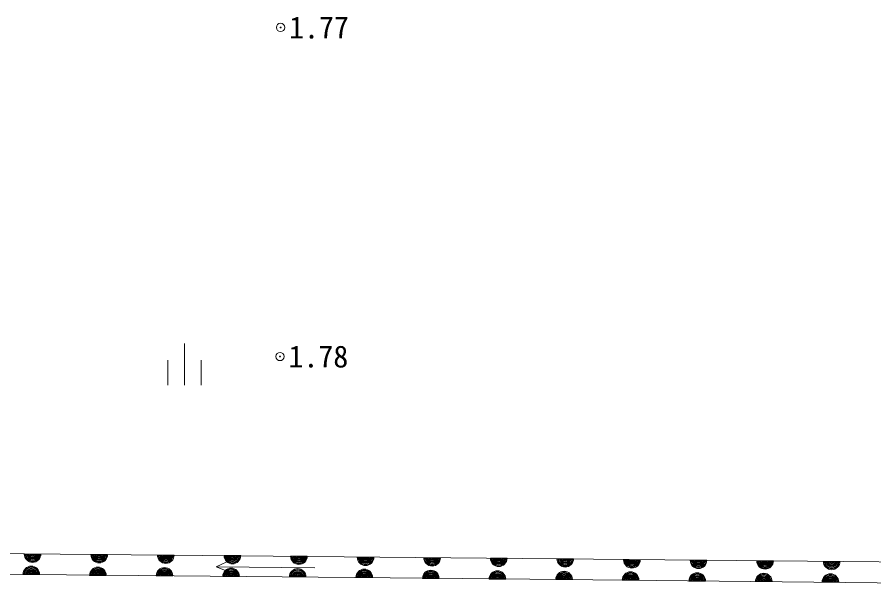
# Model space of a CAD drawing. Units: millimetres, scale not verified. Extents: x -75890393 to -75489893, y -146986278 to -146709278.
# Drawn here: x -75642130 to -75616397, y -146894408 to -146877316 of the extents above; entities that cross this region are included whole.
import ezdxf
from ezdxf.enums import TextEntityAlignment as Align

# ---------------------------------------------------------------- set-up
doc = ezdxf.new("R2010")
doc.units = ezdxf.units.MM
doc.header["$LTSCALE"] = 500
doc.header["$PDMODE"] = 32
doc.header["$PDSIZE"] = 250
doc.layers.add('S-SUV', color=171, linetype='Continuous', lineweight=13)
doc.layers.add('S-SUV-SRVR', color=4, linetype='Continuous', lineweight=13)
doc.styles.add('ＭＳ ゴシック', font='')
doc.styles.get('ＭＳ ゴシック').set_extended_font_data('MS Gothic')

msp = doc.modelspace()

# ---------------------------------------------------------------- linework, layer by layer
at = {"layer": 'S-SUV'}
for p, q in [((-75637105, -146887126.2), (-75637105, -146888376.2)), ((-75637605, -146887626.2), (-75637605, -146888376.2)), ((-75636605, -146887626.2), (-75636605, -146888376.2)), ((-75641414.9, -146893452.1), (-75641914.9, -146893452.1)), ((-75639414.9, -146893468.1), (-75639914.9, -146893468.1)), ((-75637414.9, -146893483.1), (-75637914.9, -146893483.1)), ((-75636150.9, -146893836.1), (-75635681.9, -146893614.1)), ((-75635414.9, -146893499.1), (-75635914.9, -146893499.1)), ((-75633414.9, -146893515.1), (-75633914.9, -146893515.1)), ((-75631414.9, -146893546.1), (-75631914.9, -146893546.1)), ((-75629414.9, -146893562.1), (-75629914.9, -146893562.1)), ((-75627414.9, -146893577.1), (-75627914.9, -146893577.1)), ((-75625414.9, -146893593.1), (-75625914.9, -146893593.1)), ((-75623414.9, -146893624.1), (-75623914.9, -146893624.1)), ((-75621414.9, -146893640.1), (-75621914.9, -146893640.1)), ((-75619414.9, -146893655.1), (-75619914.9, -146893655.1)), ((-75617414.9, -146893671.1), (-75617914.9, -146893671.1)), ((-75635721.9, -146894011.1), (-75636150.9, -146893836.1)), ((-75633188.9, -146893868.1), (-75636150.9, -146893836.1)), ((-75641953.9, -146894062.1), (-75641453.9, -146894062.1)), ((-75639953.9, -146894093.1), (-75639453.9, -146894093.1)), ((-75637953.9, -146894108.1), (-75637453.9, -146894108.1)), ((-75635953.9, -146894124.1), (-75635453.9, -146894124.1)), ((-75633953.9, -146894140.1), (-75633453.9, -146894140.1)), ((-75631953.9, -146894155.1), (-75631453.9, -146894155.1)), ((-75629953.9, -146894187.1), (-75629453.9, -146894187.1)), ((-75627953.9, -146894202.1), (-75627453.9, -146894202.1)), ((-75625953.9, -146894218.1), (-75625453.9, -146894218.1)), ((-75623953.9, -146894233.1), (-75623453.9, -146894233.1)), ((-75621953.9, -146894265.1), (-75621453.9, -146894265.1)), ((-75619953.9, -146894280.1), (-75619453.9, -146894280.1)), ((-75617953.9, -146894296.1), (-75617453.9, -146894296.1))]:
    msp.add_line(p, q, dxfattribs=at)
for points in [[(-75664281.9, -146893185.1), (-75652577.9, -146893344.1), (-75629107.9, -146893566.1), (-75603382.9, -146893805.1), (-75596305.9, -146893580.1)], [(-75596305.9, -146894401.1), (-75607770.9, -146894408.1), (-75627683.9, -146894196.1), (-75652546.9, -146893963.1), (-75661195.9, -146893834.6)]]:
    msp.add_lwpolyline(points, dxfattribs=at)
for centre, radius, start, end in [((-75641664.9, -146893452.1), 250, 180.00044, 359.99956), ((-75641664.9, -146893452.1), 224, 180.00081, 359.99919), ((-75641664.9, -146893452.1), 200, 180, 360), ((-75641664.9, -146893452.1), 172, 180.00092, 359.99908), ((-75641664.9, -146893452.1), 148, 180.001, 359.999), ((-75641664.9, -146893452.1), 125, 180, 360), ((-75641664.9, -146893452.1), 100, 180.00121, 359.99879), ((-75641664.9, -146893452.1), 73, 180, 360), ((-75641664.9, -146893452.1), 50, 180.0014, 359.9986), ((-75641664.9, -146893452.1), 25, 180.00242, 359.99758), ((-75639664.9, -146893468.1), 250, 180, 360), ((-75639664.9, -146893468.1), 224, 180, 360), ((-75639664.9, -146893468.1), 200, 179.99951, 0.00049), ((-75639664.9, -146893468.1), 172, 180, 360), ((-75639664.9, -146893468.1), 148, 180, 360), ((-75639664.9, -146893468.1), 125, 180, 360), ((-75639664.9, -146893468.1), 100, 180, 360), ((-75639664.9, -146893468.1), 73, 179.99918, 0.00082), ((-75639664.9, -146893468.1), 50, 180.00099, 359.99901), ((-75639664.9, -146893468.1), 25, 180, 360), ((-75637664.9, -146893483.1), 250, 180, 360), ((-75637664.9, -146893483.1), 224, 180, 360), ((-75637664.9, -146893483.1), 200, 180, 360), ((-75637664.9, -146893483.1), 172, 180, 360), ((-75637664.9, -146893483.1), 148, 180, 360), ((-75637664.9, -146893483.1), 125, 180, 360), ((-75637664.9, -146893483.1), 100, 180, 360), ((-75637664.9, -146893483.1), 73, 180, 360), ((-75637664.9, -146893483.1), 50, 180, 360), ((-75637664.9, -146893483.1), 25, 180, 360), ((-75635664.9, -146893499.1), 250, 180.00077, 359.99923), ((-75635664.9, -146893499.1), 224, 180.00081, 359.99919), ((-75635664.9, -146893499.1), 200, 180.00086, 359.99914), ((-75635664.9, -146893499.1), 172, 180.00092, 359.99908), ((-75635664.9, -146893499.1), 148, 180.001, 359.999), ((-75635664.9, -146893499.1), 125, 180.00063, 359.99937), ((-75635664.9, -146893499.1), 100, 180.00121, 359.99879), ((-75635664.9, -146893499.1), 73, 180.00142, 359.99858), ((-75635664.9, -146893499.1), 50, 180, 360), ((-75635664.9, -146893499.1), 25, 180.00242, 359.99758), ((-75633664.9, -146893515.1), 250, 180, 360), ((-75633664.9, -146893515.1), 224, 179.99953, 0.00047), ((-75633664.9, -146893515.1), 200, 180.00049, 359.99951), ((-75633664.9, -146893515.1), 172, 180, 360), ((-75633664.9, -146893515.1), 148, 180, 360), ((-75633664.9, -146893515.1), 125, 180, 360), ((-75633664.9, -146893515.1), 100, 180, 360), ((-75633664.9, -146893515.1), 73, 179.99918, 0.00082), ((-75633664.9, -146893515.1), 50, 179.99901, 0.00099), ((-75633664.9, -146893515.1), 25, 180, 360), ((-75631664.9, -146893546.1), 250, 180, 360), ((-75631664.9, -146893546.1), 224, 180.00047, 359.99953), ((-75631664.9, -146893546.1), 200, 179.99951, 0.00049), ((-75631664.9, -146893546.1), 172, 180, 360), ((-75631664.9, -146893546.1), 148, 180, 360), ((-75631664.9, -146893546.1), 125, 180, 360), ((-75631664.9, -146893546.1), 100, 180.0007, 359.9993), ((-75631664.9, -146893546.1), 73, 180.00082, 359.99918), ((-75631664.9, -146893546.1), 50, 180.00099, 359.99901), ((-75631664.9, -146893546.1), 25, 180.0014, 359.9986), ((-75629664.9, -146893562.1), 250, 180, 360), ((-75629664.9, -146893562.1), 224, 180, 360), ((-75629664.9, -146893562.1), 200, 180, 360), ((-75629664.9, -146893562.1), 172, 180, 360), ((-75629664.9, -146893562.1), 148, 180, 360), ((-75629664.9, -146893562.1), 125, 180, 360), ((-75629664.9, -146893562.1), 100, 180, 360), ((-75629664.9, -146893562.1), 73, 180, 360), ((-75629664.9, -146893562.1), 50, 180, 360), ((-75629664.9, -146893562.1), 25, 180, 360), ((-75627664.9, -146893577.1), 250, 180, 360), ((-75627664.9, -146893577.1), 224, 180, 360), ((-75627664.9, -146893577.1), 200, 180, 360), ((-75627664.9, -146893577.1), 172, 180.00092, 359.99908), ((-75627664.9, -146893577.1), 148, 180, 360), ((-75627664.9, -146893577.1), 125, 180, 360), ((-75627664.9, -146893577.1), 100, 180.00121, 359.99879), ((-75627664.9, -146893577.1), 73, 180, 360), ((-75627664.9, -146893577.1), 50, 180.0014, 359.9986), ((-75627664.9, -146893577.1), 25, 180.00198, 359.99802), ((-75625664.9, -146893593.1), 250, 180, 360), ((-75625664.9, -146893593.1), 224, 180, 360), ((-75625664.9, -146893593.1), 200, 179.99951, 0.00049), ((-75625664.9, -146893593.1), 172, 180.00092, 359.99908), ((-75625664.9, -146893593.1), 148, 180, 360), ((-75625664.9, -146893593.1), 125, 180, 360), ((-75625664.9, -146893593.1), 100, 180.00121, 359.99879), ((-75625664.9, -146893593.1), 73, 180.00082, 359.99918), ((-75625664.9, -146893593.1), 50, 180.00099, 359.99901), ((-75625664.9, -146893593.1), 25, 180, 360), ((-75623664.9, -146893624.1), 250, 180, 360), ((-75623664.9, -146893624.1), 224, 180.00081, 359.99919), ((-75623664.9, -146893624.1), 200, 180, 360), ((-75623664.9, -146893624.1), 172, 180.00092, 359.99908), ((-75623664.9, -146893624.1), 148, 180, 360), ((-75623664.9, -146893624.1), 125, 180, 360), ((-75623664.9, -146893624.1), 100, 180.00121, 359.99879), ((-75623664.9, -146893624.1), 73, 180, 360), ((-75623664.9, -146893624.1), 50, 180, 360), ((-75623664.9, -146893624.1), 25, 180.00242, 359.99758), ((-75621664.9, -146893640.1), 250, 180, 360), ((-75621664.9, -146893640.1), 224, 180, 360), ((-75621664.9, -146893640.1), 200, 180, 360), ((-75621664.9, -146893640.1), 172, 180, 360), ((-75621664.9, -146893640.1), 148, 180, 360), ((-75621664.9, -146893640.1), 125, 180, 360), ((-75621664.9, -146893640.1), 100, 180, 360), ((-75621664.9, -146893640.1), 73, 180, 360), ((-75621664.9, -146893640.1), 50, 180, 360), ((-75621664.9, -146893640.1), 25, 180, 360), ((-75619664.9, -146893655.1), 250, 180, 360), ((-75619664.9, -146893655.1), 224, 180, 360), ((-75619664.9, -146893655.1), 200, 180, 360), ((-75619664.9, -146893655.1), 172, 180.00092, 359.99908), ((-75619664.9, -146893655.1), 148, 180, 360), ((-75619664.9, -146893655.1), 125, 180, 360), ((-75619664.9, -146893655.1), 100, 180, 360), ((-75619664.9, -146893655.1), 73, 180, 360), ((-75619664.9, -146893655.1), 50, 180, 360), ((-75619664.9, -146893655.1), 25, 180, 360), ((-75617664.9, -146893671.1), 250, 180, 360), ((-75617664.9, -146893671.1), 224, 180.00047, 359.99953), ((-75617664.9, -146893671.1), 200, 180, 360), ((-75617664.9, -146893671.1), 172, 180.00092, 359.99908), ((-75617664.9, -146893671.1), 148, 180.00057, 359.99943), ((-75617664.9, -146893671.1), 125, 180, 360), ((-75617664.9, -146893671.1), 100, 180.00121, 359.99879), ((-75617664.9, -146893671.1), 73, 180.00082, 359.99918), ((-75617664.9, -146893671.1), 50, 180, 360), ((-75617664.9, -146893671.1), 25, 180.00242, 359.99758), ((-75641703.9, -146894062.1), 250, 360, 180), ((-75641703.9, -146894062.1), 224, 360, 180), ((-75641703.9, -146894062.1), 200, 360, 180), ((-75641703.9, -146894062.1), 172, 360, 180), ((-75641703.9, -146894062.1), 148, 360, 180), ((-75641703.9, -146894062.1), 125, 360, 180), ((-75641703.9, -146894062.1), 100, 360, 180), ((-75639703.9, -146894093.1), 250, 360, 180), ((-75639703.9, -146894093.1), 224, 0.00047, 179.99953), ((-75639703.9, -146894093.1), 200, 0.00049, 179.99951), ((-75639703.9, -146894093.1), 172, 359.99947, 180.00053), ((-75639703.9, -146894093.1), 148, 0.00057, 179.99943), ((-75639703.9, -146894093.1), 125, 360, 180), ((-75637703.9, -146894108.1), 250, 0.00044, 179.99956), ((-75637703.9, -146894108.1), 224, 0.00047, 179.99953), ((-75637703.9, -146894108.1), 200, 360, 180), ((-75637703.9, -146894108.1), 172, 0.00092, 179.99908), ((-75637703.9, -146894108.1), 148, 0.001, 179.999), ((-75635703.9, -146894124.1), 250, 360, 180), ((-75635703.9, -146894124.1), 224, 360, 180), ((-75635703.9, -146894124.1), 200, 360, 180), ((-75635703.9, -146894124.1), 172, 360, 180), ((-75635703.9, -146894124.1), 148, 360, 180), ((-75633703.9, -146894140.1), 250, 360, 180), ((-75633703.9, -146894140.1), 224, 359.99953, 180.00047), ((-75633703.9, -146894140.1), 200, 0.00049, 179.99951), ((-75633703.9, -146894140.1), 172, 359.99947, 180.00053), ((-75631703.9, -146894155.1), 250, 360, 180), ((-75631703.9, -146894155.1), 224, 0.00081, 179.99919), ((-75631703.9, -146894155.1), 200, 360, 180), ((-75629703.9, -146894187.1), 250, 360, 180), ((-75629703.9, -146894187.1), 224, 0.00066, 179.99934), ((-75627703.9, -146894202.1), 250, 360, 180), ((-75625703.9, -146894218.1), 250, 360, 180), ((-75641703.9, -146894062.1), 73, 360, 180), ((-75641703.9, -146894062.1), 50, 360, 180), ((-75641703.9, -146894062.1), 25, 360, 180), ((-75639703.9, -146894093.1), 100, 359.9993, 180.0007), ((-75639703.9, -146894093.1), 73, 0.00082, 179.99918), ((-75639703.9, -146894093.1), 50, 0.00099, 179.99901), ((-75639703.9, -146894093.1), 25, 0.0014, 179.9986), ((-75637703.9, -146894108.1), 125, 360, 180), ((-75637703.9, -146894108.1), 100, 0.00121, 179.99879), ((-75637703.9, -146894108.1), 73, 360, 180), ((-75637703.9, -146894108.1), 50, 0.00171, 179.99829), ((-75637703.9, -146894108.1), 25, 0.00242, 179.99758), ((-75635703.9, -146894124.1), 125, 360, 180), ((-75635703.9, -146894124.1), 100, 360, 180), ((-75635703.9, -146894124.1), 73, 360, 180), ((-75635703.9, -146894124.1), 50, 360, 180), ((-75635703.9, -146894124.1), 25, 360, 180), ((-75633703.9, -146894140.1), 148, 360, 180), ((-75633703.9, -146894140.1), 125, 360, 180), ((-75633703.9, -146894140.1), 100, 359.9993, 180.0007), ((-75633703.9, -146894140.1), 73, 359.99918, 180.00082), ((-75633703.9, -146894140.1), 50, 0.00099, 179.99901), ((-75633703.9, -146894140.1), 25, 0.0014, 179.9986), ((-75631703.9, -146894155.1), 172, 0.00092, 179.99908), ((-75631703.9, -146894155.1), 148, 360, 180), ((-75631703.9, -146894155.1), 125, 360, 180), ((-75631703.9, -146894155.1), 100, 0.00121, 179.99879), ((-75631703.9, -146894155.1), 73, 0.00082, 179.99918), ((-75631703.9, -146894155.1), 50, 360, 180), ((-75631703.9, -146894155.1), 25, 0.00242, 179.99758), ((-75629703.9, -146894187.1), 200, 359.99951, 180.00049), ((-75629703.9, -146894187.1), 172, 0.00075, 179.99925), ((-75629703.9, -146894187.1), 148, 0.00057, 179.99943), ((-75629703.9, -146894187.1), 125, 360, 180), ((-75629703.9, -146894187.1), 100, 0.00099, 179.99901), ((-75629703.9, -146894187.1), 73, 0.00082, 179.99918), ((-75629703.9, -146894187.1), 50, 0.00099, 179.99901), ((-75629703.9, -146894187.1), 25, 0.00198, 179.99802), ((-75627703.9, -146894202.1), 224, 0.00066, 179.99934), ((-75627703.9, -146894202.1), 200, 360, 180), ((-75627703.9, -146894202.1), 172, 0.00092, 179.99908), ((-75627703.9, -146894202.1), 148, 360, 180), ((-75627703.9, -146894202.1), 125, 360, 180), ((-75627703.9, -146894202.1), 100, 0.00121, 179.99879), ((-75627703.9, -146894202.1), 73, 360, 180), ((-75627703.9, -146894202.1), 50, 0.0014, 179.9986), ((-75627703.9, -146894202.1), 25, 0.00198, 179.99802), ((-75625703.9, -146894218.1), 224, 360, 180), ((-75625703.9, -146894218.1), 200, 0.00049, 179.99951), ((-75625703.9, -146894218.1), 172, 360, 180), ((-75625703.9, -146894218.1), 148, 360, 180), ((-75625703.9, -146894218.1), 125, 360, 180), ((-75625703.9, -146894218.1), 100, 360, 180), ((-75625703.9, -146894218.1), 73, 0.00082, 179.99918), ((-75625703.9, -146894218.1), 50, 0.00099, 179.99901), ((-75625703.9, -146894218.1), 25, 360, 180), ((-75623703.9, -146894233.1), 250, 360, 180), ((-75623703.9, -146894233.1), 224, 360, 180), ((-75623703.9, -146894233.1), 200, 360, 180), ((-75623703.9, -146894233.1), 172, 360, 180), ((-75623703.9, -146894233.1), 148, 360, 180), ((-75623703.9, -146894233.1), 125, 360, 180), ((-75623703.9, -146894233.1), 100, 360, 180), ((-75623703.9, -146894233.1), 73, 360, 180), ((-75623703.9, -146894233.1), 50, 360, 180), ((-75623703.9, -146894233.1), 25, 360, 180), ((-75621703.9, -146894265.1), 250, 360, 180), ((-75621703.9, -146894265.1), 224, 360, 180), ((-75621703.9, -146894265.1), 200, 360, 180), ((-75621703.9, -146894265.1), 172, 360, 180), ((-75621703.9, -146894265.1), 148, 360, 180), ((-75621703.9, -146894265.1), 125, 360, 180), ((-75621703.9, -146894265.1), 100, 360, 180), ((-75621703.9, -146894265.1), 73, 360, 180), ((-75621703.9, -146894265.1), 50, 360, 180), ((-75619703.9, -146894280.1), 250, 0.00077, 179.99923), ((-75619703.9, -146894280.1), 224, 0.00066, 179.99934), ((-75619703.9, -146894280.1), 200, 0.0007, 179.9993), ((-75619703.9, -146894280.1), 172, 0.00092, 179.99908), ((-75619703.9, -146894280.1), 148, 0.001, 179.999), ((-75619703.9, -146894280.1), 125, 0.00063, 179.99937), ((-75619703.9, -146894280.1), 100, 0.00121, 179.99879), ((-75619703.9, -146894280.1), 73, 0.00116, 179.99884), ((-75619703.9, -146894280.1), 50, 360, 180), ((-75617703.9, -146894296.1), 250, 360, 180), ((-75617703.9, -146894296.1), 224, 0.00047, 179.99953), ((-75617703.9, -146894296.1), 200, 0.00049, 179.99951), ((-75617703.9, -146894296.1), 172, 0.00053, 179.99947), ((-75617703.9, -146894296.1), 148, 0.00057, 179.99943), ((-75617703.9, -146894296.1), 125, 360, 180), ((-75617703.9, -146894296.1), 100, 0.0007, 179.9993), ((-75617703.9, -146894296.1), 73, 0.00082, 179.99918), ((-75621703.9, -146894265.1), 25, 360, 180), ((-75619703.9, -146894280.1), 25, 0.00198, 179.99802), ((-75617703.9, -146894296.1), 50, 0.00099, 179.99901), ((-75617703.9, -146894296.1), 25, 0.0014, 179.9986)]:
    msp.add_arc(centre, radius, start, end, dxfattribs=at)
at = {"layer": 'S-SUV-SRVR'}
for centre, radius in [((-75634216.3, -146877626.9), 12.5), ((-75634216.3, -146877626.9), 9.38), ((-75634216.3, -146877626.9), 6.25), ((-75634234.5, -146887514.9), 12.5), ((-75634234.5, -146887514.9), 9.38), ((-75634234.5, -146887514.9), 6.25)]:
    msp.add_circle(centre, radius, dxfattribs=at)
for p in [(-75634216.3, -146877626.9), (-75634234.5, -146887514.9)]:
    msp.add_point(p, dxfattribs=at)

# ---------------------------------------------------------------- texts
at = {"layer": 'S-SUV-SRVR', "style": 'ＭＳ ゴシック'}
for s, p in [('1.77', (-75633961.3, -146877626.9)), ('1.78', (-75633979.5, -146887514.9))]:
    msp.add_text(s, height=659.8, dxfattribs=at).set_placement(p, align=Align.MIDDLE_LEFT)

doc.saveas('drawing.dxf')
